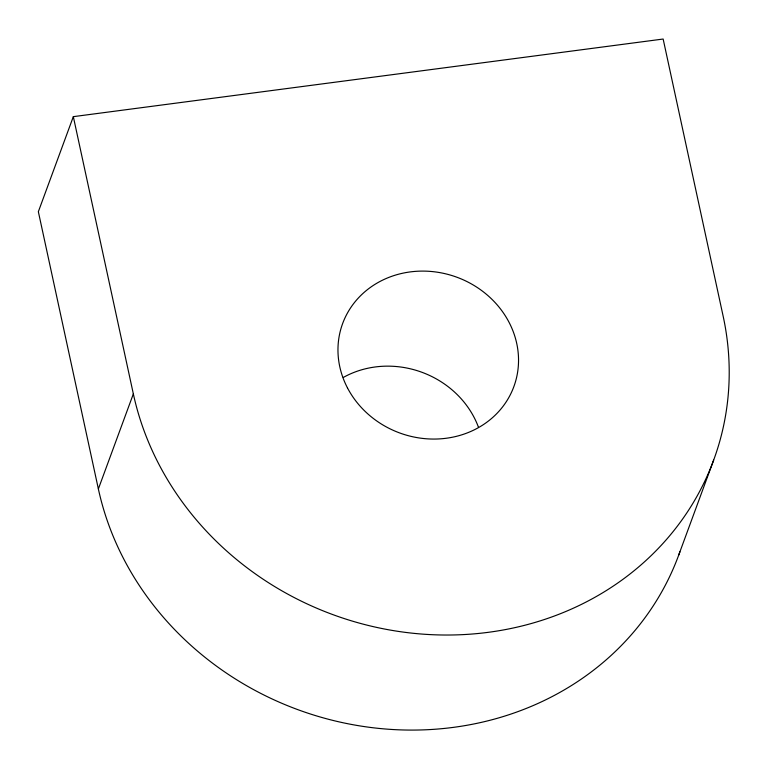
<?xml version="1.0" encoding="UTF-8"?>
<svg xmlns="http://www.w3.org/2000/svg" width="767" height="767" viewBox="0 0 767 767"><rect width="100%" height="100%" fill="white"/><g stroke="black" fill="none" stroke-linecap="round" stroke-linejoin="round"><path stroke-width="1.15" d="M73.325 116.651L133.343 393.893A304.115 276.513 20.2 0 0 488.272 632.324A304.115 276.513 20.2 0 0 723.166 316.272L663.148 39.031L73.325 116.651L38.35 211.702L98.368 488.943A304.115 276.513 20.2 0 0 376.837 728.19A304.115 276.513 20.2 0 0 679.888 551.828M98.368 488.943L133.343 393.893M678.69 555.145L713.665 460.095M343.309 377.45A91.235 82.951 20.2 0 1 478.445 427.171M347.451 387.853A91.235 82.951 20.2 0 0 503.545 405.657A91.235 82.951 20.2 0 0 433.758 271.729A91.235 82.951 20.2 0 0 347.451 387.853"/></g></svg>
